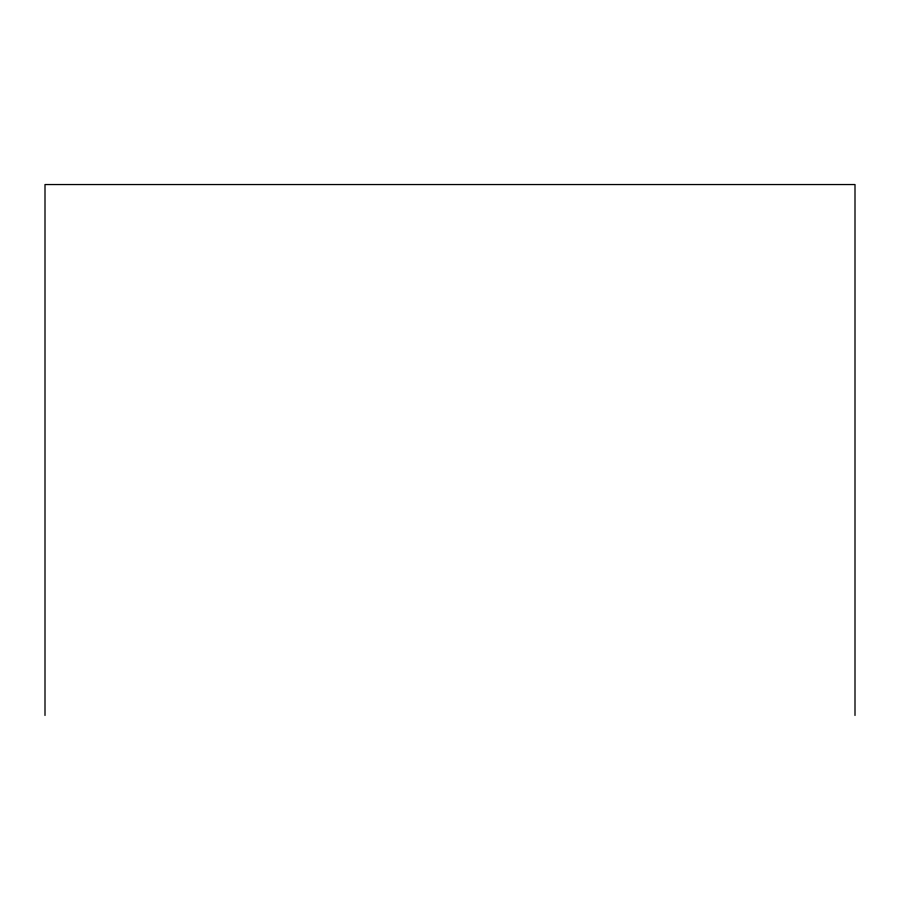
<?xml version="1.0" encoding="UTF-8"?>
<svg xmlns="http://www.w3.org/2000/svg" width="900" height="900" viewBox="0 0 900 900"><rect width="100%" height="100%" fill="white"/><g stroke="black" fill="none" stroke-linecap="round" stroke-linejoin="round"><path stroke-width="1.35" d="M855 715.455L855 184.545L45 184.545L45 715.455"/></g></svg>
